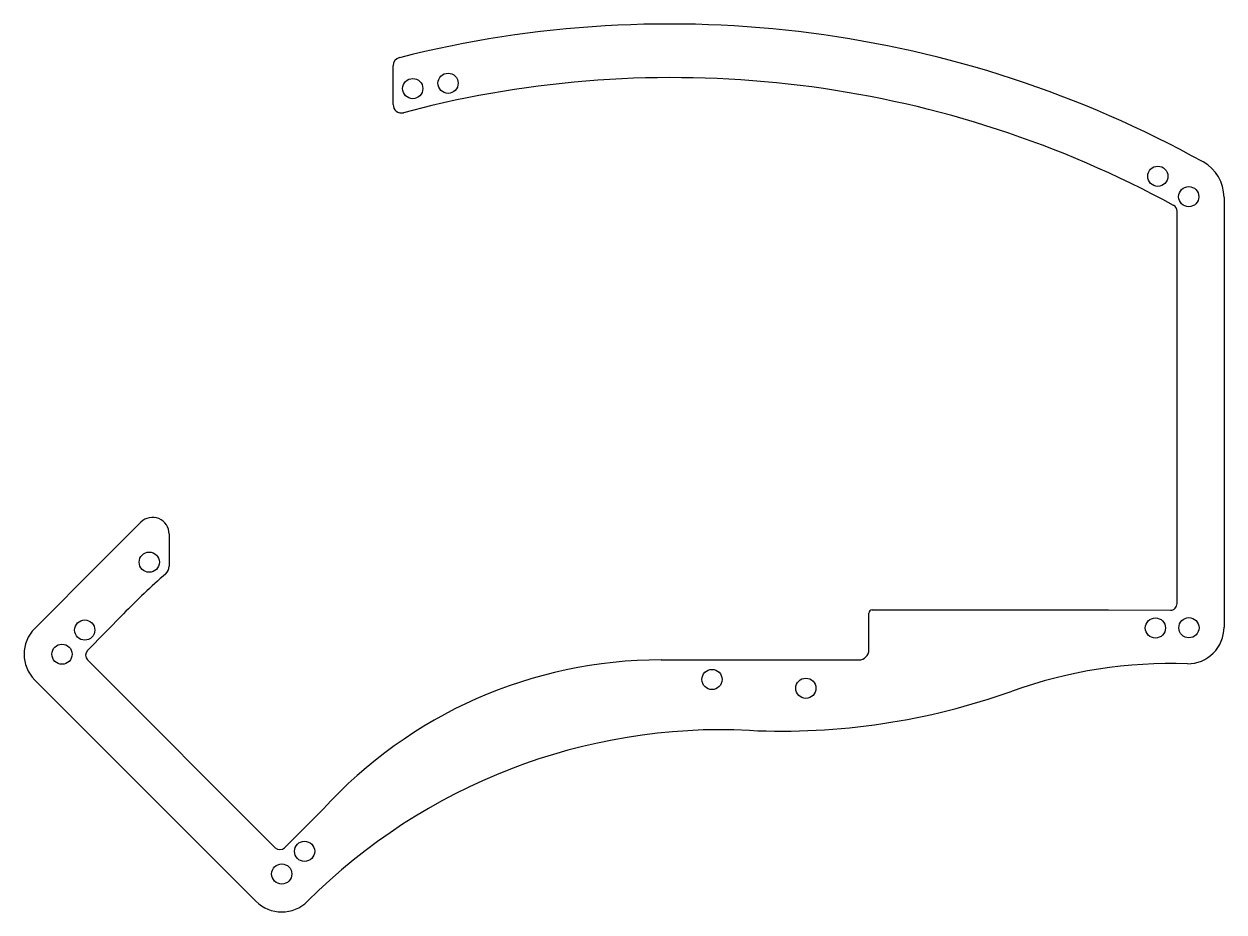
# Model space of a CAD drawing. Header units: millimetres. Extents: x -89 to 91, y -71 to 62.
import ezdxf

# ---------------------------------------------------------------- set-up
doc = ezdxf.new("R2010")
doc.units = ezdxf.units.MM
doc.layers.add('CUTOUTS', color=1, linetype='CONTINUOUS')
doc.layers.add('PERIMETER', color=5, linetype='CONTINUOUS')

msp = doc.modelspace()

# ---------------------------------------------------------------- linework, layer by layer
at = {"layer": 'CUTOUTS'}
for centre in [(-30.67, 52.74), (-25.35, 53.54), (81.5, 39.54), (86.16, 36.47), (-70.33, -18.56), (81.14, -28.46), (86.19, -28.42), (-80.05, -28.77), (-83.47, -32.41), (14.39, -36.21), (28.52, -37.53), (-46.95, -62.08), (-50.39, -65.49)]:
    msp.add_circle(centre, 1.52, dxfattribs=at)
at = {"layer": 'PERIMETER'}
for p, q in [((-33.62, 50.32), (-33.62, 56.19)), ((-27.81, 50.19), (-32.06, 49.11)), ((91.47, 36.36), (91.47, -28.35)), ((84.4, -24.14), (84.4, 34.29)), ((-77.66, -18.6), (-71.6, -12.54)), ((-67.34, -14.31), (-67.34, -19.17)), ((-87.58, -28.52), (-77.66, -18.6)), ((84.4, -24.79), (84.4, -24.14)), ((-74.23, -26.34), (-79.63, -31.86)), ((38.01, -31.76), (38.01, -26.24)), ((38.51, -25.74), (74.07, -25.74)), ((74.07, -25.74), (83.39, -25.79)), ((-79.64, -33.26), (-79.15, -33.76)), ((-79.15, -33.76), (-51.37, -61.54)), ((6.73, -33.26), (36.51, -33.26)), ((-54.28, -69.6), (-87.58, -36.3)), ((-49.95, -61.54), (-44.17, -55.75))]:
    msp.add_line(p, q, dxfattribs=at)
for centre, radius, start, end in [((7.99, -103.32), 165.78, 61.0152, 104.1997), ((-32.37, 56.19), 1.25, 104.1997, 180), ((8.38, -103.44), 157.83, 61.4246, 103.2545), ((-32.37, 50.32), 1.25, 180, 284.2932), ((85.37, 36.36), 6.1, 0, 61.0152), ((83.4, 34.29), 1, 0, 61.4246), ((-69.84, -14.31), 2.5, 0, 135), ((-68.84, -19.17), 1.5, 311.1469, 360), ((5.78, -104.56), 111.89, 131.1469, 135.6469), ((83.4, -24.79), 1, -90.3511, 0.4374), ((38.51, -26.24), 0.5, 90, 180), ((-83.69, -32.41), 5.5, 135, 225), ((85.97, -28.35), 5.5, -90.0001, 0), ((-78.92, -32.56), 1, 135.6469, 224.1699), ((36.51, -31.76), 1.5, 270, 360), ((6.73, -102.1), 68.84, 90, 137.6822), ((83.48, -104.78), 70.97, 87.9877, 109.6875), ((24.86, 59.05), 103.03, 267.3058, 289.6875), ((15.87, -131.97), 88.2, 87.3058, 134.9997), ((-50.66, -60.83), 1, 225, 315), ((-50.39, -65.71), 5.5, 225, 314.9997)]:
    msp.add_arc(centre, radius, start, end, dxfattribs=at)

doc.saveas('drawing.dxf')
